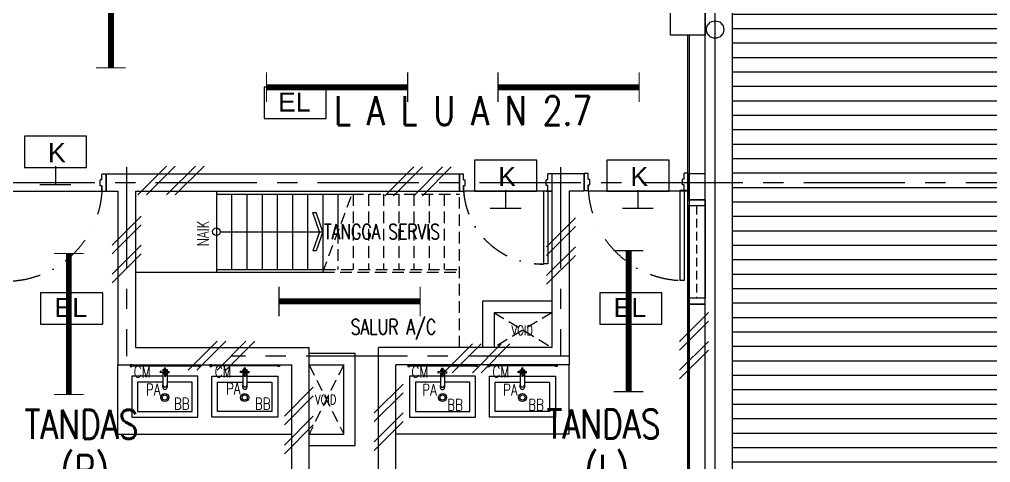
# Model space of a CAD drawing. Header units: inches. Extents: x 202414 to 86860507, y -1223215 to 71840.
# Drawn here: x 245666 to 254058, y 41336 to 45171 of the extents above; entities that cross this region are included whole.
import ezdxf
from ezdxf.enums import TextEntityAlignment as Align

# ---------------------------------------------------------------- set-up
doc = ezdxf.new("R2010")
doc.units = ezdxf.units.IN
doc.header["$MEASUREMENT"] = 0
for name, pattern in [('CENTER', [2, 1.25, -0.25, 0.25, -0.25]), ('CENTERX2', [4, 2.5, -0.5, 0.5, -0.5]), ('DASHDOT', [1, 0.5, -0.25, 0, -0.25]), ('DASHED2', [0.375, 0.25, -0.125]), ('HIDDEN', [0.375, 0.25, -0.125])]:
    doc.linetypes.add(name, pattern=pattern)
for name, color, linetype in [('A-ARR', 4, 'Continuous'), ('A-COLUMN', 3, 'Continuous'), ('A-DOOR', 9, 'Continuous'), ('A-DROP', 8, 'Continuous'), ('A-ELEV2', 1, 'Continuous'), ('A-FLR SYM', 13, 'Continuous'), ('A-HATCH', 8, 'Continuous'), ('A-NOTE', 2, 'Continuous'), ('A-RAIL', 2, 'Continuous'), ('A-RFLINE', 3, 'Continuous'), ('A-ROOMSYM', 3, 'Continuous'), ('A-RWDP', 4, 'Continuous'), ('A-SANI', 4, 'Continuous'), ('A-STAIR', 2, 'Continuous'), ('A-STAIRH', 8, 'HIDDEN'), ('A-SYM', 8, 'Continuous'), ('A-TXTBOMBA', 7, 'Continuous'), ('A-WALL', 1, 'Continuous'), ('A-WIN', 9, 'Continuous'), ('A-WLH', 7, 'Continuous'), ('area', 3, 'Continuous'), ('ARR', 4, 'Continuous'), ('CO_WALL', 252, 'Continuous'), ('Grid', 8, 'CENTER'), ('lamb(new)', 5, 'Continuous')]:
    doc.layers.add(name, color=color, linetype=linetype)
doc.layers.get('area').off()
doc.styles.add('arial', font='arial.ttf')
doc.styles.add('ROMANS', font='romans.shx', dxfattribs={"width": 0.75, "height": 200})
doc.styles.add('style1', font='romans.shx', dxfattribs={"height": 750})

# ---------------------------------------------------------------- blocks, each defined once
blk = doc.blocks.new('A$C52B244CD')
at = {"layer": 'A-WLH', "color": 8}
for p, q in [((0, 0), (250, 250)), ((75, 0), (325, 250)), ((250, 0), (500, 250)), ((325, 0), (575, 250))]:
    blk.add_line(p, q, dxfattribs=at)
blk = doc.blocks.new('A$C49831240')
at = {"layer": 'A-WLH', "color": 8}
for p, q in [((250, 575), (0, 325)), ((250, 500), (0, 250)), ((250, 325), (0, 75)), ((250, 250), (0, 0))]:
    blk.add_line(p, q, dxfattribs=at)
blk = doc.blocks.new('A$C674C400B')
at = {"layer": 'A-DOOR', "color": 8}
for p, q in [((35, 150), (35, 927.1)), ((35, 927.1), (73, 927.1)), ((73, 150), (73, 927.1)), ((35, 150), (73, 150))]:
    blk.add_line(p, q, dxfattribs=at)
at = {"layer": 'A-DOOR', "color": 8, "linetype": 'Continuous'}
for p, q in [((0, 0), (0, 150)), ((0, 150), (0, 0)), ((0, 150), (35, 150)), ((0, 150), (0, 0)), ((0, 0), (0, 150)), ((0, 150), (0, 0)), ((0, 150), (0, 150)), ((0, 0), (0, 150)), ((0, 150), (0, 0)), ((0, 150), (0, 150)), ((35, 150), (35, 100)), ((35, 100), (50, 100)), ((50, 100), (50, 50)), ((865, 100), (850, 100)), ((850, 100), (850, 50)), ((900, 150), (865, 150)), ((865, 150), (865, 100)), ((900, 150), (900, 0)), ((900, 0), (900, 150)), ((900, 150), (900, 0)), ((900, 150), (900, 0)), ((900, 0), (900, 150)), ((900, 150), (900, 0)), ((900, 150), (900, 150)), ((900, 0), (900, 150)), ((900, 150), (900, 0)), ((900, 150), (900, 150)), ((35, 50), (50, 50)), ((35, 50), (35, 0)), ((865, 50), (850, 50)), ((865, 50), (865, 0)), ((0, 0), (35, 0)), ((0, 0), (0, 0)), ((0, 0), (0, 0)), ((900, 0), (865, 0)), ((900, 0), (900, 0)), ((900, 0), (900, 0))]:
    blk.add_line(p, q, dxfattribs=at)
at = {"layer": 'A-DOOR', "color": 8, "linetype": 'DASHDOT', "ltscale": 500}
blk.add_arc((35, 98), 830, 0.13806, 87.3759, dxfattribs=at)
blk = doc.blocks.new('A$C5F6F3FBC')
at = {"layer": 'A-SANI', "color": 8, "ltscale": 5}
blk.add_line((73.6, 144.1), (73.6, 155.9), dxfattribs=at)
at = {"layer": 'ARR', "color": 8, "ltscale": 5}
for p, q in [((18.9, 170.9), (18.9, 154.7)), ((18.9, 170.9), (32.5, 170.9)), ((31.8, 186.6), (43, 186.6)), ((33.2, 153.8), (31.8, 186.6)), ((40.8, 153.8), (43, 186.6)), ((41.9, 170.9), (54.9, 170.9)), ((54.9, 170.9), (54.9, 154.7)), ((0, 144), (0, 156)), ((33.2, 153.8), (0, 156)), ((33.2, 146.2), (0, 144)), ((18.9, 145.3), (18.9, 39.2)), ((33.2, 146.2), (31.8, 113.4)), ((31.8, 113.4), (43.8, 113.4)), ((40.8, 153.8), (73.6, 155.9)), ((40.8, 146.2), (73.6, 144.1)), ((40.8, 146.2), (43.8, 113.4)), ((54.9, 145.3), (54.9, 39.2)), ((18.9, 18), (18.9, 39.2)), ((54.9, 39.2), (54.9, 18))]:
    blk.add_line(p, q, dxfattribs=at)
for centre, radius, start, end in [((36.9, 149.7), 14.9, 196.44983, 253.65141), ((36.9, 149.7), 14.9, 106.25859, 161.45426), ((15.1, 150), 18.4, 348.25062, 11.74938), ((37, 171.8), 18.4, 258.25062, 281.74938), ((37, 128.2), 18.4, 78.25062, 101.74938), ((58.8, 150), 18.4, 168.25062, 191.74938), ((36.9, 149.7), 14.9, 18.467, 72.36934), ((36.9, 149.7), 14.9, 288.79581, 343.6302), ((36.9, 39.2), 18, 180, 0), ((36.9, 18), 18, 180, 0)]:
    blk.add_arc(centre, radius, start, end, dxfattribs=at)
blk = doc.blocks.new('YBC 136')
at = {"layer": 'lamb(new)'}
for points, const_width in [([(86612635.7, -1195077), (86612635.7, -1195333.2)], 10.2), ([(86613855.7, -1195077), (86613855.7, -1195333.2)], 10.2), ([(86612635.7, -1195205.1), (86613855.7, -1195205.1)], 50.8)]:
    blk.add_lwpolyline(points, dxfattribs=dict(at, const_width=const_width))
blk = doc.blocks.new('*U79')
at = {"layer": 'lamb(new)', "rotation": 90}
blk.add_blockref('YBC 136', (-1195205.1, -86613245.7, -4.3), dxfattribs=at)
blk = doc.blocks.new('*U80')
at = {"layer": 'area', "color": 0, "linetype": 'ByBlock', "lineweight": -2, "transparency": 16777216}
blk.add_blockref('*U79', (0, -8700), dxfattribs=at)
blk = doc.blocks.new('eexit')
at = {"layer": 'A-TXTBOMBA', "color": 3, "linetype": 'Continuous'}
for p, q in [((86699881.6, -1206011.4), (86699881.6, -1206171.1)), ((86700014.7, -1206171.1), (86699748.5, -1206171.1))]:
    blk.add_line(p, q, dxfattribs=at)
at = {"layer": 'A-TXTBOMBA', "color": 3}
blk.add_lwpolyline([(86700150.4, -1205751.4), (86699613.9, -1205751.4), (86699613.9, -1206021.7), (86700150.4, -1206021.7)], close=True, dxfattribs=at)
at = {"layer": 'A-TXTBOMBA', "color": 3, "style": 'arial'}
blk.add_text('K', height=164.8, dxfattribs=at).set_placement((86699817.1, -1205976.5))
blk = doc.blocks.new('Elight')
at = {"layer": 'A-TXTBOMBA', "color": 6}
blk.add_lwpolyline([(86606267.2, -1196730.5), (86605730.7, -1196730.5), (86605730.7, -1197000.7), (86606267.2, -1197000.7)], close=True, dxfattribs=at)
at = {"layer": 'A-TXTBOMBA', "color": 6, "style": 'arial'}
blk.add_text('EL', height=164.84, dxfattribs=at).set_placement((86605850.2, -1196940.4))
blk = doc.blocks.new('*U41')
at = {"layer": 'lamb(new)'}
blk.add_blockref('YBC 136', (-86613245.7, 1195205.1, -5.1), dxfattribs=at)
blk = doc.blocks.new('*U42')
at = {"layer": 'area', "color": 0, "linetype": 'ByBlock', "lineweight": -2, "transparency": 16777216}
for p in [(0, 0), (2000, 0)]:
    blk.add_blockref('*U41', p, dxfattribs=at)

msp = doc.modelspace()

# ---------------------------------------------------------------- hatches: boundary and pattern name
at = {"layer": 'A-HATCH'}
h = msp.add_hatch(dxfattribs=at)
h.set_pattern_fill('ANSI31', color=8, scale=1000, angle=315)
h.set_pattern_definition([(0, (160463.38, -242907.89), (4e-14, 125), [])])
h.paths.add_polyline_path([(254142.7, 44883.2), (254142.7, 45483.2)], flags=16)
h.paths.add_polyline_path([(267907.7, 62873.2), (251827.7, 62873.2), (251827.7, 51333.2), (252717.7, 51333.2), (252717.7, 48033.2), (251827.7, 48033.2), (251827.7, 36493.2), (267907.7, 36493.2)])
h.paths.add_polyline_path([(254142.7, 54483.2), (254142.7, 53883.2)], flags=16)

# ---------------------------------------------------------------- linework, layer by layer
at = {"color": 8}
for p, q in [((251677.7, 36343.2), (251677.7, 48033.2)), ((247401, 43333.2), (248286.9, 43333.2))]:
    msp.add_line(p, q, dxfattribs=at)
at = {"layer": 'A-ARR', "color": 8}
msp.add_circle((247368.2, 43333.2), 32.9, dxfattribs=at)
at = {"layer": 'A-COLUMN', "color": 8}
msp.add_lwpolyline([(251292.7, 45333.2), (251592.7, 45333.2), (251592.7, 45033.2), (251292.7, 45033.2)], close=True, dxfattribs=at)
at = {"layer": 'A-DOOR', "color": 8, "linetype": 'Continuous'}
for p, q in [((249467.2, 43683.2), (249467.2, 43833.2)), ((249467.2, 43833.2), (249467.2, 43683.2)), ((249467.2, 43683.2), (249467.2, 43833.2)), ((249467.2, 43833.2), (249502.2, 43833.2)), ((249467.2, 43683.2), (249467.2, 43833.2)), ((249467.2, 43833.2), (249467.2, 43683.2)), ((249467.2, 43683.2), (249467.2, 43833.2)), ((249467.2, 43833.2), (249467.2, 43683.2)), ((249467.2, 43683.2), (249467.2, 43833.2)), ((249502.2, 43783.2), (249502.2, 43833.2)), ((250232.2, 43783.2), (250232.2, 43833.2)), ((250267.2, 43833.2), (250232.2, 43833.2)), ((249502.2, 43783.2), (249517.2, 43783.2)), ((249502.2, 43733.2), (249517.2, 43733.2)), ((249502.2, 43683.2), (249502.2, 43733.2)), ((249517.2, 43733.2), (249517.2, 43783.2)), ((250232.2, 43783.2), (250217.2, 43783.2)), ((250217.2, 43733.2), (250217.2, 43783.2)), ((250232.2, 43733.2), (250217.2, 43733.2)), ((250232.2, 43683.2), (250232.2, 43733.2)), ((249467.2, 43683.2), (249502.2, 43683.2)), ((250267.2, 43683.2), (250232.2, 43683.2))]:
    msp.add_line(p, q, dxfattribs=at)
at = {"layer": 'A-DOOR', "color": 8}
for p, q in [((250194.2, 43683.2), (250194.2, 43055.3)), ((250232.2, 43683.2), (250194.2, 43683.2)), ((250232.2, 43683.2), (250232.2, 43055.3)), ((250232.2, 43055.3), (250194.2, 43055.3))]:
    msp.add_line(p, q, dxfattribs=at)
at = {"layer": 'A-DOOR', "color": 8, "linetype": 'DASHDOT', "ltscale": 500}
for centre in [(250181.8, 43734.1), (250182.2, 43735.2)]:
    msp.add_arc(centre, 680, 180.13806, 271.01115, dxfattribs=at)
at = {"layer": 'A-DROP', "color": 8}
for p, q in [((245517.7, 43683.2), (246382.7, 43683.2)), ((250232.2, 43683.2), (249502.2, 43683.2)), ((251442.7, 43683.2), (250577.7, 43683.2))]:
    msp.add_line(p, q, dxfattribs=at)
at = {"layer": 'A-ELEV2', "color": 8}
msp.add_line((251592.7, 36258.2), (251592.7, 48033.2), dxfattribs=at)
at = {"layer": 'A-HATCH', "color": 8}
for p, q in [((250267.2, 42733.2), (249667.2, 42733.2)), ((249667.2, 42733.2), (249667.2, 42333.2)), ((250267.2, 42633.2), (249767.2, 42633.2)), ((249767.2, 42633.2), (249767.2, 42333.2)), ((248168.2, 42283.2), (248568.2, 42283.2)), ((248568.2, 41483.2), (248568.2, 42283.2)), ((248168.2, 42183.2), (248468.2, 42183.2)), ((248468.2, 41583.2), (248468.2, 42183.2)), ((248168.2, 41583.2), (248468.2, 41583.2)), ((248168.2, 41483.2), (248568.2, 41483.2))]:
    msp.add_line(p, q, dxfattribs=at)
at = {"layer": 'A-NOTE', "color": 8, "linetype": 'Continuous', "ltscale": 500}
for p, q in [((248258.1, 43333.2), (248201.7, 43498.7)), ((248201.7, 43498.7), (248230.5, 43498.7)), ((248286.9, 43333.2), (248230.5, 43498.7)), ((248258.1, 43333.2), (248201.7, 43167.7)), ((248286.9, 43333.2), (248230.5, 43167.7)), ((248230.5, 43167.7), (248201.7, 43167.7))]:
    msp.add_line(p, q, dxfattribs=at)
at = {"layer": 'A-RAIL', "color": 8}
msp.add_line((251454.7, 36258.2), (251454.7, 45033.2), dxfattribs=at)
at = {"layer": 'A-RFLINE', "color": 8}
msp.add_line((251827.7, 36493.2), (251827.7, 48033.2), dxfattribs=at)
at = {"layer": 'A-RWDP', "color": 8}
msp.add_circle((251677.7, 45083.2), 75, dxfattribs=at)
at = {"layer": 'A-SANI', "color": 8, "ltscale": 5}
for p, q in [((246517.2, 41583.2), (246517.2, 42183.2)), ((246637.2, 42179.2), (247207.2, 42179.2)), ((247897.2, 42179.2), (247327.2, 42179.2)), ((249037.2, 42179.2), (249607.2, 42179.2)), ((250297.2, 42179.2), (249727.2, 42179.2)), ((250417.2, 41583.2), (250417.2, 42183.2)), ((246517.2, 41583.2), (248017.2, 41583.2)), ((250417.2, 41583.2), (248917.2, 41583.2))]:
    msp.add_line(p, q, dxfattribs=at)
at = {"layer": 'A-SANI', "color": 8, "linetype": 'CENTERX2', "ltscale": 5}
for p, q in [((246622.2, 42168.2), (246637.2, 42183.2)), ((246622.2, 42183.2), (246637.2, 42168.2)), ((247222.2, 42168.2), (247207.2, 42183.2)), ((247222.2, 42183.2), (247207.2, 42168.2)), ((247312.2, 42168.2), (247327.2, 42183.2)), ((247312.2, 42183.2), (247327.2, 42168.2)), ((247912.2, 42168.2), (247897.2, 42183.2)), ((247912.2, 42183.2), (247897.2, 42168.2)), ((249022.2, 42168.2), (249037.2, 42183.2)), ((249022.2, 42183.2), (249037.2, 42168.2)), ((249622.2, 42168.2), (249607.2, 42183.2)), ((249622.2, 42183.2), (249607.2, 42168.2)), ((249712.2, 42168.2), (249727.2, 42183.2)), ((249712.2, 42183.2), (249727.2, 42168.2)), ((250312.2, 42168.2), (250297.2, 42183.2)), ((250312.2, 42183.2), (250297.2, 42168.2))]:
    msp.add_line(p, q, dxfattribs=at)
at = {"layer": 'A-SANI', "color": 8}
for p, q in [((246637.2, 42173.2), (247207.2, 42173.2)), ((247897.2, 42173.2), (247327.2, 42173.2)), ((249037.2, 42173.2), (249607.2, 42173.2)), ((250297.2, 42173.2), (249727.2, 42173.2))]:
    msp.add_line(p, q, dxfattribs=at)
for points in [[(246622.2, 42168.2), (246637.2, 42168.2), (246637.2, 42183.2), (246622.2, 42183.2)], [(247222.2, 42168.2), (247207.2, 42168.2), (247207.2, 42183.2), (247222.2, 42183.2)], [(247312.2, 42168.2), (247327.2, 42168.2), (247327.2, 42183.2), (247312.2, 42183.2)], [(247912.2, 42168.2), (247897.2, 42168.2), (247897.2, 42183.2), (247912.2, 42183.2)], [(249022.2, 42168.2), (249037.2, 42168.2), (249037.2, 42183.2), (249022.2, 42183.2)], [(249622.2, 42168.2), (249607.2, 42168.2), (249607.2, 42183.2), (249622.2, 42183.2)], [(249712.2, 42168.2), (249727.2, 42168.2), (249727.2, 42183.2), (249712.2, 42183.2)], [(250312.2, 42168.2), (250297.2, 42168.2), (250297.2, 42183.2), (250312.2, 42183.2)]]:
    msp.add_lwpolyline(points, close=True, dxfattribs=at)
at = {"layer": 'A-SANI', "color": 8, "ltscale": 5}
for points in [[(246904.2, 42082.8), (246637.2, 42082.8), (246637.2, 41727.8), (247207.2, 41727.8), (247207.2, 42082.8), (246940.2, 42082.8)], [(247630.2, 42082.8), (247897.2, 42082.8), (247897.2, 41727.8), (247327.2, 41727.8), (247327.2, 42082.8), (247594.2, 42082.8)], [(249304.2, 42082.8), (249037.2, 42082.8), (249037.2, 41727.8), (249607.2, 41727.8), (249607.2, 42082.8), (249340.2, 42082.8)], [(250030.2, 42082.8), (250297.2, 42082.8), (250297.2, 41727.8), (249727.2, 41727.8), (249727.2, 42082.8), (249994.2, 42082.8)], [(246904.2, 42032.8), (246687.2, 42032.8), (246687.2, 41777.8), (247157.2, 41777.8), (247157.2, 42032.8), (246940.2, 42032.8)], [(247630.2, 42032.8), (247847.2, 42032.8), (247847.2, 41777.8), (247377.2, 41777.8), (247377.2, 42032.8), (247594.2, 42032.8)], [(249304.2, 42032.8), (249087.2, 42032.8), (249087.2, 41777.8), (249557.2, 41777.8), (249557.2, 42032.8), (249340.2, 42032.8)], [(250030.2, 42032.8), (250247.2, 42032.8), (250247.2, 41777.8), (249777.2, 41777.8), (249777.2, 42032.8), (249994.2, 42032.8)]]:
    msp.add_lwpolyline(points, dxfattribs=at)
for centre, radius in [((246921.9, 41898.9), 35), ((246921.9, 41898.9), 22.5), ((247611.9, 41898.9), 35), ((247611.9, 41898.9), 22.5), ((249322.4, 41898.9), 35), ((249322.4, 41898.9), 22.5), ((250012.4, 41898.9), 35), ((250012.4, 41898.9), 22.5)]:
    msp.add_circle(centre, radius, dxfattribs=at)
at = {"layer": 'A-STAIR', "color": 8}
for p, q in [((247368.2, 43683.2), (247368.2, 42983.2)), ((247368.2, 43658.2), (248540, 43658.2)), ((247499.4, 43658.2), (247499.4, 43008.2)), ((247630.7, 43658.2), (247630.7, 43008.2)), ((247761.9, 43658.2), (247761.9, 43008.2)), ((247893.2, 43658.2), (247893.2, 43008.2)), ((248024.4, 43658.2), (248024.4, 43008.2)), ((248155.7, 43658.2), (248155.7, 43008.2)), ((248286.9, 43658.2), (248286.9, 43008.2)), ((248418.2, 43658.2), (248418.2, 43333.2)), ((246668.2, 42983.2), (248286.9, 42983.2)), ((247368.2, 43008.2), (248296.3, 43008.2))]:
    msp.add_line(p, q, dxfattribs=at)
at = {"layer": 'A-STAIRH', "color": 8, "linetype": 'DASHED2', "ltscale": 400}
for p, q in [((248286.9, 42983.2), (248549.4, 43683.2)), ((248540, 43658.2), (249467.2, 43658.2)), ((248549.4, 43658.2), (248549.4, 43008.2)), ((248680.7, 43658.2), (248680.7, 43008.2)), ((248811.9, 43658.2), (248811.9, 43008.2)), ((248943.2, 43658.2), (248943.2, 43008.2)), ((249074.4, 43658.2), (249074.4, 43008.2)), ((249205.7, 43658.2), (249205.7, 43008.2)), ((249336.9, 43658.2), (249336.9, 43008.2)), ((249467.2, 42333.2), (249467.2, 43683.2)), ((248418.2, 43333.2), (248418.2, 43008.2)), ((248286.9, 42983.2), (249467.2, 42983.2)), ((248296.3, 43008.2), (249467.2, 43008.2)), ((249767.2, 42633.2), (250267.2, 42333.2)), ((250267.2, 42633.2), (249767.2, 42333.2)), ((248468.2, 42183.2), (248168.2, 41583.2)), ((248168.2, 42183.2), (248468.2, 41583.2))]:
    msp.add_line(p, q, dxfattribs=at)
at = {"layer": 'A-WALL', "color": 8}
for p, q in [((246417.7, 43833.2), (249467.2, 43833.2)), ((249467.2, 43833.2), (249467.2, 43683.2)), ((250542.7, 43833.2), (250267.2, 43833.2)), ((250267.2, 43833.2), (250267.2, 42333.2)), ((251442.7, 43833.2), (251442.7, 43608.2)), ((251592.7, 43833.2), (251442.7, 43833.2)), ((251592.7, 43608.2), (251592.7, 43833.2)), ((246417.7, 43683.2), (246517.2, 43683.2)), ((246517.2, 43683.2), (246517.2, 42183.2)), ((246667.2, 43683.2), (246667.2, 42333.2)), ((246667.2, 43683.2), (249467.2, 43683.2)), ((250217.2, 43683.2), (250266.2, 43683.2)), ((250417.2, 43683.2), (250417.2, 42183.2)), ((250542.7, 43683.2), (250417.2, 43683.2)), ((251592.7, 43608.2), (251442.7, 43608.2)), ((251442.7, 42708.2), (251442.7, 39933.2)), ((251592.7, 39933.2), (251592.7, 42708.2)), ((248168.2, 38883.2), (248168.2, 42333.2)), ((248768.2, 38883.2), (248768.2, 42333.2))]:
    msp.add_line(p, q, dxfattribs=at)
at = {"layer": 'A-WALL', "color": 8, "linetype": 'Continuous', "ltscale": 900}
for p, q in [((251442.7, 43608.2), (251592.7, 43608.2)), ((251592.7, 43608.2), (251442.7, 43608.2)), ((251592.7, 42708.2), (251442.7, 42708.2)), ((251442.7, 42708.2), (251592.7, 42708.2)), ((251592.7, 42708.2), (251442.7, 42708.2)), ((246667.2, 42333.2), (248168.2, 42333.2)), ((250267.2, 42333.2), (248768.2, 42333.2)), ((246517.2, 42183.2), (248018.2, 42183.2)), ((248018.2, 40983.2), (248018.2, 42183.2)), ((250417.2, 42183.2), (248918.2, 42183.2)), ((248918.2, 40983.2), (248918.2, 42183.2))]:
    msp.add_line(p, q, dxfattribs=at)
at = {"layer": 'A-WIN', "color": 8}
for p, q in [((251442.7, 43558.2), (251442.7, 42758.2)), ((251592.7, 43558.2), (251592.7, 42758.2))]:
    msp.add_line(p, q, dxfattribs=at)
at = {"layer": 'A-WIN', "color": 8, "linetype": 'HIDDEN', "ltscale": 300}
msp.add_line((251517.7, 43558.2), (251517.7, 42758.2), dxfattribs=at)
at = {"layer": 'A-WIN', "color": 8, "linetype": 'Continuous'}
for points in [[(251442.7, 43558.2), (251442.7, 43608.2), (251592.7, 43608.2), (251592.7, 43558.2)], [(251442.7, 42758.2), (251442.7, 42708.2), (251592.7, 42708.2), (251592.7, 42758.2)]]:
    msp.add_lwpolyline(points, close=True, dxfattribs=at)
at = {"layer": 'CO_WALL', "color": 8}
for p, q in [((251592.7, 43833.2), (251592.7, 45333.2)), ((251442.7, 36258.2), (251442.7, 45033.2))]:
    msp.add_line(p, q, dxfattribs=at)
at = {"layer": 'Grid', "color": 8, "ltscale": 700}
for p, q in [((246592.2, 43890.8), (246592.2, 42258.2)), ((250342.2, 43890.8), (250342.2, 42258.2)), ((245442.7, 43758.2), (271092.5, 43758.2)), ((250418.2, 42258.2), (247493, 42258.2))]:
    msp.add_line(p, q, dxfattribs=at)

# ---------------------------------------------------------------- block references
at = {"layer": 'A-ARR', "color": 8}
for p in [(246886.1, 41969.8), (247577, 41970.3), (249284.8, 41967), (249974.9, 41969.2)]:
    msp.add_blockref('A$C5F6F3FBC', p, dxfattribs=at)
at = {"layer": 'A-DOOR', "color": 8, "xscale": -1, "rotation": 180}
msp.add_blockref('A$C674C400B', (245514.1, 43831.3), dxfattribs=at)
at = {"layer": 'A-DOOR', "color": 8, "rotation": 180}
msp.add_blockref('A$C674C400B', (251444.9, 43839.7), dxfattribs=at)
at = {"layer": 'A-WLH', "color": 8}
for name, p in [('A$C52B244CD', (246687.6, 43651.7)), ('A$C52B244CD', (248822.8, 43643.7)), ('A$C49831240', (246466.9, 42892)), ('A$C49831240', (250221.2, 42879.3)), ('A$C49831240', (251370.8, 42059.5)), ('A$C52B244CD', (247123.5, 42135.9)), ('A$C52B244CD', (249329.5, 42112.7)), ('A$C49831240', (247955.3, 41412.5)), ('A$C49831240', (248730.4, 41440.6))]:
    msp.add_blockref(name, p, dxfattribs=at)
at = {"layer": 'area'}
for name, p in [('*U80', (246456.8, 54061.4, 4.3)), ('*U42', (248411.1, 44583.2)), ('Elight', (-86357950.1, 1241313.6)), ('eexit', (-86453905.2, 1249911.8)), ('eexit', (-86450014.4, 1249704.9)), ('eexit', (-86448871.4, 1249704.9)), ('Elight', (-86359881.8, 1239535.5)), ('Elight', (-86355050.3, 1239535.5))]:
    msp.add_blockref(name, p, dxfattribs=at)
at = {"layer": 'lamb(new)', "rotation": 90}
for p in [(-949112.8, -86570711), (-944275.6, -86570686)]:
    msp.add_blockref('YBC 136', p, dxfattribs=at)
at = {"layer": 'lamb(new)'}
msp.add_blockref('YBC 136', (-86364727.5, 1237936.1), dxfattribs=at)

# ---------------------------------------------------------------- texts
at = {"layer": 'A-FLR SYM', "color": 8, "style": 'ROMANS', "width": 0.75}
msp.add_text('TANGGA SERVIS', height=131.25, dxfattribs=at).set_placement((248296.3, 43268.4))
for s, height, p in [('SALUR A/C', 131.25, (248897.9, 42444.7)), ('VOID', 82.69, (250011.1, 42440)), ('VOID', 82.69, (248312.1, 41840))]:
    msp.add_text(s, height=height, dxfattribs=at).set_placement(p, align=Align.CENTER)
at = {"layer": 'A-NOTE', "color": 8, "linetype": 'Continuous', "ltscale": 500, "style": 'ROMANS', "width": 0.75}
msp.add_text('NAIK', height=100, rotation=90, dxfattribs=at).set_placement((247301.1, 43207.7))
at = {"layer": 'A-ROOMSYM', "color": 8, "style": 'style1', "width": 0.8}
for s, p in [('L A L U A N 2.7', (249500.6, 44255.9)), ('TANDAS', (250713.6, 41544.7)), ('TANDAS', (246202.4, 41542.1)), ('(P)', (246231.3, 41150.7)), ('(L)', (250742.5, 41153.3))]:
    msp.add_text(s, height=250, dxfattribs=at).set_placement(p, align=Align.CENTER)
at = {"layer": 'A-SYM', "color": 8, "linetype": 'HIDDEN', "ltscale": 500, "style": 'ROMANS', "width": 0.75}
for s, p in [('CM', (246653.6, 42072.3)), ('CM', (247353.3, 42072.3)), ('CM', (249053.6, 42072.3)), ('CM', (249753.3, 42072.3)), ('PA', (246758.5, 41917.7)), ('PA', (247450.8, 41925.7)), ('PA', (249146.2, 41915.9)), ('PA', (249845.9, 41915.9)), ('BB', (247001.2, 41795.2)), ('BB', (247700.9, 41795.2)), ('BB', (249362.8, 41786.2)), ('BB', (250062.5, 41786.2))]:
    msp.add_text(s, height=100, dxfattribs=at).set_placement(p)

doc.saveas('drawing.dxf')
